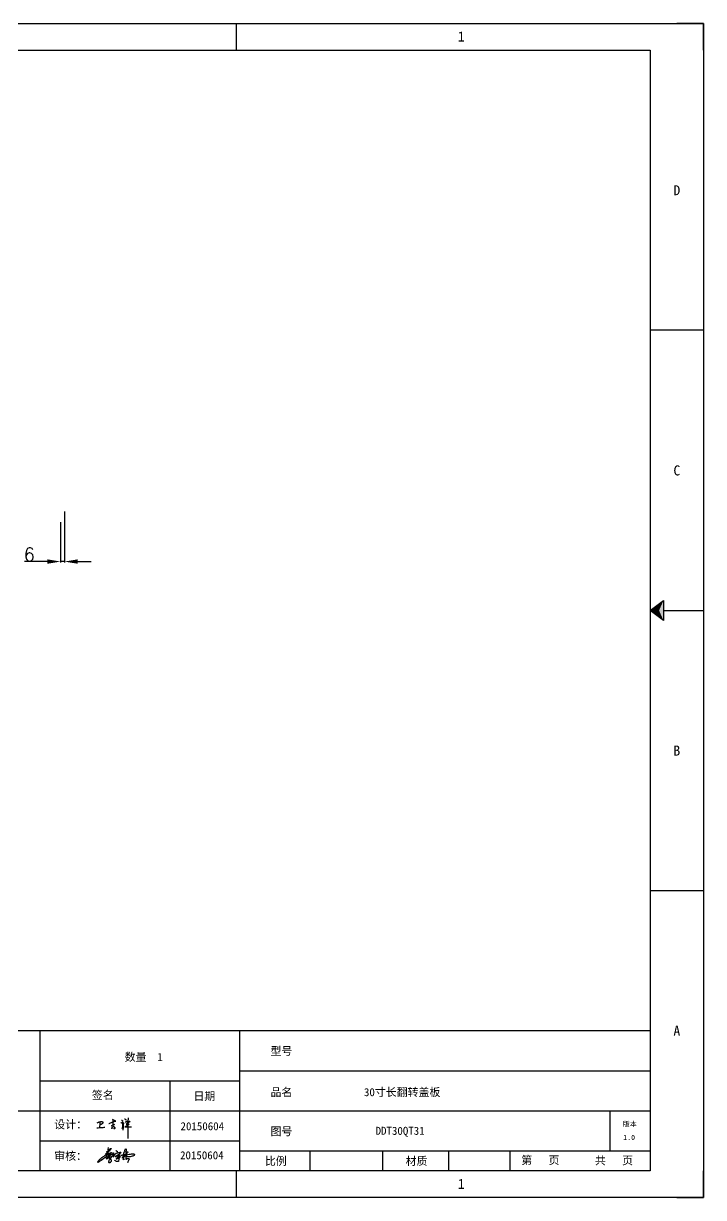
# Model space of a CAD drawing. Header units: millimetres. Extents: x 25928 to 50356, y -44172 to 20163.
# Drawn here: x 28811 to 29838, y -24435 to -22663 of the extents above; entities that cross this region are included whole.
import ezdxf
from ezdxf.enums import TextEntityAlignment as Align

# ---------------------------------------------------------------- set-up
doc = ezdxf.new("R2010")
doc.units = ezdxf.units.MM
doc.linetypes.add('DOT', pattern=[0.25, 0, -0.25])
doc.layers.add('dim', color=2, linetype='Continuous', lineweight=9)
doc.layers.add('print', color=30, linetype='Continuous')
doc.styles.add('Dartop', font='')
doc.styles.add('hzHT', font='simhei.ttf')
doc.styles.get("Standard").update_dxf_attribs({"font": 'txt', "bigfont": 'gbcbig.shx'})
doc.styles.get('Dartop').set_extended_font_data('FangSong_GB2312')
doc.dimstyles.new('ISO-25', dxfattribs={"dimtxt": 20, "dimasz": 20, "dimexe": 1.25, "dimexo": 0.625, "dimtad": 1, "dimtxsty": 'Standard', "dimcen": 2.5, "dimadec": 0, "dimazin": 0, "dimtfac": 1, "dimtmove": 0, "dimatfit": 3, "dimfxl": 0, "dimarcsym": 0})

# ---------------------------------------------------------------- blocks, each defined once
blk = doc.blocks.new('*U4')
at = {"color": 254, "linetype": 'Continuous', "extrusion": (0, 0, -1)}
for points in [[(-33.167, 11), (-33, 11), (-33.25, 11.188)], [(-33.167, 11), (-33.25, 11.188), (-33.25, 10.812)], [(-33.167, 11), (-33.25, 10.812), (-33, 11)]]:
    blk.add_solid(points, dxfattribs=at)
blk = doc.blocks.new('h')
for p, q in [((20773.3, -2331.8), (20775.3, -2338.7)), ((20789.1, -2340.9), (20773.5, -2331.9)), ((20775.3, -2338.7), (20775.6, -2351.2)), ((20845.7, -2343.5), (20848.4, -2353)), ((20768.1, -2360.9), (20773, -2359.1)), ((20769.5, -2366.9), (20769.8, -2370.6)), ((20769.8, -2370.6), (20770.9, -2378)), ((20770.9, -2378), (20771.5, -2370.6)), ((20772.4, -2369.3), (20774.9, -2367.8)), ((20773, -2359.1), (20784.1, -2355.2)), ((20775.6, -2351.2), (20775.5, -2357.3)), ((20782.2, -2369.2), (20780, -2377.1)), ((20780, -2377.1), (20788.3, -2371.3)), ((20780.1, -2366.4), (20780.8, -2366.4)), ((20781.9, -2367.4), (20782.2, -2369.2)), ((20848.9, -2370.3), (20847.9, -2424)), ((20848.4, -2353), (20848.9, -2370.3))]:
    blk.add_line(p, q)
for points in [[(20699.1, -2348.2, -0.029745), (20704.6, -2345.4, -0.046842), (20708.4, -2344.2, -0.00919), (20714.3, -2343, -0.018517), (20717.2, -2342.5, -0.037841), (20720.3, -2342.4, -0.039541), (20723.2, -2342.8, -0.149785), (20726, -2344.3, -0.204935), (20726.9, -2346.6, -0.074872), (20726.5, -2348.3, -0.061615), (20725.6, -2350.3, -0.034204), (20723.8, -2352.6, -0.045776), (20722.3, -2354.1, -0.054985), (20720.4, -2355.3, -0.036348), (20717.3, -2356.5, -0.067752), (20715.7, -2356.8, -0.043553), (20713.2, -2356.7)], [(20755, -2351.9, -0.024077), (20759.9, -2350.1, -0.013147), (20768.7, -2346.5, -0.00522), (20775.4, -2344.1, -0.018517), (20777.3, -2343.4, -0.008274), (20786.3, -2341, -0.039541), (20788.3, -2340.8, -0.079216), (20789.4, -2341, -0.204935)], [(20816.8, -2335, -0.053561), (20819.6, -2336.1, -0.075272), (20821.3, -2337.3, -0.005295), (20822.5, -2338.5, -0.009337), (20823.1, -2339.1, -0.026146), (20823.7, -2339.8, -0.016644), (20824.5, -2340.9)], [(20832.1, -2329.2, -0.053561), (20834.9, -2330.3, -0.075272), (20836.7, -2331.5, -0.005295), (20837.8, -2332.6, -0.009337), (20838.5, -2333.3, -0.026146), (20839, -2334, -0.016644), (20839.8, -2335.1)], [(20836, -2343.7, -0.02797), (20842.1, -2342.6, -0.048868), (20845.6, -2342.2, -0.00919), (20851.1, -2341.4, -0.018517), (20853.9, -2341.1, -0.037841), (20856.7, -2341.2, -0.039541), (20859.4, -2341.6, -0.018282), (20840.6, -2354.7, -0.000937)], [(20847.6, -2340.2, 0.021784), (20849.6, -2335.9, 0.028296), (20850.8, -2332.4, 0.008136), (20851.9, -2328.2, 0.028913), (20852.2, -2327, 0.08193), (20852.1, -2325.9, 0.075058), (20851.7, -2324.7, 0.275043)], [(20696.6, -2372.4, 0.002073), (20710.6, -2371.9, 0.016137), (20719.6, -2371.3, 0.008314), (20736.9, -2369.3)], [(20813.5, -2350.1, 0.007348), (20815.9, -2348.7, 0.008421), (20818, -2347.3, 0.009459), (20819.7, -2346.2, -0.016325), (20820.7, -2345.5, -0.173771), (20821.8, -2345.3, -0.085159), (20823.9, -2346, -0.125883), (20826, -2347.9, -0.160659), (20826.6, -2350.1, -0.010447), (20826.5, -2352.3, -0.008247), (20826.2, -2355.1, -0.002698), (20825.3, -2374, 0.001562), (20823.9, -2383.7, 0.016137)]]:
    blk.add_lwpolyline(points, format="xyb")
for points in [[(20711.3, -2343.5), (20711.3, -2343.5), (20711.5, -2355.8), (20710.7, -2368), (20710.6, -2371.9)], [(20821.5, -2350.6), (20822.4, -2359.2), (20822.2, -2364.9), (20821.7, -2369), (20821.3, -2376.3), (20823.6, -2368.5), (20827.2, -2366.3), (20829.5, -2366.3)], [(20840.6, -2354.7), (20850, -2354.7), (20855, -2354.3), (20845.9, -2361.1), (20840.5, -2364), (20833, -2367.5), (20863.2, -2367.4), (20865.9, -2367.3)]]:
    blk.add_lwpolyline(points)
for centre, radius, start, end in [((20773.7, -2371.2), 2.3, 121.9907, 163.6016), ((20787.5, -2406), 40.3, 100.6183, 108.2482), ((20780.8, -2367.6), 1.15, 9.4675, 90)]:
    blk.add_arc(centre, radius, start, end)
blk = doc.blocks.new('*D1010')
at = {"layer": 'Defpoints', "color": 0}
for p in [(28873.2, -23398.5, 382.4), (28867.2, -23415, -280.1), (28867.2, -23475)]:
    blk.add_point(p, dxfattribs=at)
at = {"layer": 'dim', "color": 0, "lineweight": -2}
for p, q in [((28873.2, -23399.2), (28873.2, -23476.2)), ((28867.2, -23415.7), (28867.2, -23476.2)), ((28847.2, -23475), (28812.6, -23475)), ((28873.2, -23475), (28867.2, -23475)), ((28893.2, -23475), (28913.2, -23475))]:
    blk.add_line(p, q, dxfattribs=at)
at = {"layer": 'dim', "color": 0}
for points in [[(28847.2, -23471.6), (28847.2, -23478.3), (28867.2, -23475)], [(28893.2, -23471.6), (28893.2, -23478.3), (28873.2, -23475)]]:
    blk.add_solid(points, dxfattribs=at)
at = {"layer": 'dim', "color": 0, "insert": (28819.9, -23464.4), "char_height": 20, "attachment_point": 5}
blk.add_mtext('6', dxfattribs=at)
blk = doc.blocks.new('CAIYUQIANG')
for p, q in [((27670.4, -25028.6), (27669.5, -25034.5)), ((27644.1, -25066.6), (27646.1, -25064.4)), ((27646.1, -25064.4), (27648.2, -25062.5)), ((27648.2, -25062.5), (27649.9, -25061)), ((27653.3, -25065.6), (27649.4, -25068)), ((27649.9, -25061), (27651.9, -25059.4)), ((27651.9, -25059.4), (27654.7, -25057.2)), ((27656.6, -25063.3), (27653.3, -25065.6)), ((27654.7, -25057.2), (27656.5, -25055.9)), ((27656.5, -25055.9), (27658.3, -25054.6)), ((27659.8, -25060.4), (27656.6, -25063.3)), ((27658.3, -25054.6), (27659.6, -25053.7)), ((27659.6, -25053.7), (27662.2, -25052.1)), ((27660.6, -25059.8), (27659.8, -25060.4)), ((27663.6, -25056.9), (27660.6, -25059.8)), ((27662.2, -25052.1), (27664.9, -25050.5)), ((27662.9, -25048.8), (27669.7, -25045.8)), ((27663.2, -25048.6), (27662.9, -25048.8)), ((27663.6, -25048.1), (27663.2, -25048.6)), ((27665.3, -25046.6), (27663.6, -25048.1)), ((27666.3, -25053.5), (27663.6, -25056.9)), ((27664.9, -25050.5), (27668.5, -25048.7)), ((27667.5, -25060.4), (27664.9, -25062)), ((27664.9, -25062.9), (27667.7, -25061.6)), ((27664.9, -25062), (27664.9, -25062.9)), ((27667.4, -25044.9), (27665.3, -25046.6)), ((27675.7, -25037.4), (27665.9, -25043)), ((27665.9, -25043), (27677.3, -25038.1)), ((27668.2, -25051.4), (27666.3, -25053.5)), ((27670.6, -25042.2), (27667.4, -25044.9)), ((27670.3, -25058.4), (27667.5, -25060.4)), ((27667.7, -25061.6), (27670.5, -25060.2)), ((27670.9, -25048.6), (27668.2, -25051.4)), ((27668.5, -25048.7), (27673.6, -25046.3)), ((27668.6, -25056), (27674.9, -25053.6)), ((27672.1, -25054.2), (27668.6, -25056)), ((27669.5, -25034.5), (27670.5, -25036.5)), ((27669.7, -25045.8), (27671.3, -25045.2)), ((27672, -25057.1), (27670.3, -25058.4)), ((27670.5, -25036.5), (27674.7, -25033.4)), ((27670.5, -25060.2), (27673.3, -25059)), ((27677.3, -25038.1), (27670.6, -25042.2)), ((27671.5, -25047.3), (27670.9, -25048.6)), ((27671.2, -25051), (27679.4, -25049.8)), ((27674.1, -25050.1), (27671.2, -25051)), ((27671.3, -25045.2), (27672.1, -25045.7)), ((27672.1, -25046.2), (27671.5, -25047.3)), ((27672.5, -25060.1), (27671.9, -25060.4)), ((27671.9, -25060.4), (27674.3, -25061.5)), ((27673.8, -25055.8), (27672, -25057.1)), ((27672.1, -25045.7), (27672.1, -25046.2)), ((27675.9, -25052.3), (27672.1, -25054.2)), ((27673.8, -25059.6), (27672.5, -25060.1)), ((27673.3, -25059), (27675.5, -25058)), ((27673.6, -25046.3), (27677.4, -25044.5)), ((27676.2, -25054), (27673.8, -25055.8)), ((27675.2, -25059.1), (27673.8, -25059.6)), ((27676.5, -25048.8), (27674.1, -25050.1)), ((27674.3, -25061.5), (27677.2, -25063.7)), ((27674.3, -25066.8), (27675.3, -25065)), ((27674.7, -25033.4), (27678, -25031.9)), ((27674.9, -25053.6), (27676.8, -25053.2)), ((27677.8, -25058), (27675.2, -25059.1)), ((27675.3, -25065), (27676.4, -25063.4)), ((27675.5, -25058), (27677.9, -25056.9)), ((27679.9, -25033), (27675.7, -25037.4)), ((27678.6, -25051.7), (27675.9, -25052.3)), ((27677.2, -25053.4), (27676.2, -25054)), ((27676.4, -25063.4), (27677.5, -25061.9)), ((27679.1, -25047.4), (27676.5, -25048.8)), ((27676.8, -25053.2), (27677.2, -25053.4)), ((27677.2, -25063.7), (27678.8, -25065.4)), ((27677.4, -25044.5), (27680, -25043.8)), ((27677.5, -25061.9), (27679.6, -25059.6)), ((27679, -25057.7), (27677.8, -25058)), ((27677.9, -25056.9), (27680, -25056.9)), ((27678, -25031.9), (27679.7, -25031.6)), ((27683.3, -25050.5), (27678.6, -25051.7)), ((27678.8, -25065.4), (27679.4, -25066.6)), ((27680, -25057.5), (27679, -25057.7)), ((27680.6, -25045.9), (27679.1, -25047.4)), ((27679.4, -25049.8), (27681.5, -25049.6)), ((27679.6, -25059.6), (27680.6, -25058.4)), ((27679.7, -25031.6), (27680.1, -25032.2)), ((27680.1, -25032.2), (27679.9, -25033)), ((27680, -25043.8), (27681.2, -25043.8)), ((27680, -25056.9), (27680.5, -25057.1)), ((27680.5, -25057.1), (27680, -25057.5)), ((27681.2, -25044.7), (27680.6, -25045.9)), ((27680.6, -25058.4), (27681.3, -25057.6)), ((27681.2, -25043.8), (27681.2, -25044.7)), ((27681.3, -25057.6), (27682.9, -25055.7)), ((27681.5, -25049.6), (27682.7, -25049.7)), ((27682.7, -25049.7), (27683.3, -25050.5)), ((27682.9, -25055.7), (27683.9, -25054.7)), ((27683.9, -25054.7), (27684.6, -25054)), ((27684.6, -25054), (27685.6, -25053.1)), ((27685.6, -25053.1), (27686, -25048.7)), ((27686, -25048.7), (27686.1, -25046.8)), ((27686.1, -25046.8), (27686.2, -25045.4)), ((27686.2, -25045.4), (27686.3, -25045)), ((27686.3, -25045), (27686.6, -25045)), ((27686.6, -25045), (27686.7, -25045.1)), ((27686.7, -25045.1), (27686.9, -25049.2)), ((27686.9, -25049.2), (27686.9, -25051.7)), ((27686.9, -25051.7), (27686.9, -25054.8)), ((27686.9, -25054.8), (27686.9, -25055.8)), ((27686.9, -25055.8), (27687, -25056.5)), ((27687, -25056.5), (27687.2, -25056.9)), ((27687.2, -25056.9), (27687.5, -25056.9)), ((27687.5, -25056.9), (27687.8, -25056.5)), ((27687.8, -25056.5), (27688, -25055.9)), ((27688, -25055.9), (27688.6, -25054.6)), ((27688.6, -25054.6), (27689.1, -25053.3)), ((27689.1, -25053.3), (27689.5, -25052.1)), ((27689.5, -25052.1), (27690.2, -25050.1)), ((27690.2, -25050.1), (27690.5, -25049.4)), ((27690.5, -25049.4), (27691.2, -25048.7)), ((27691.2, -25048.7), (27693.8, -25046.9)), ((27692.5, -25055.7), (27691.9, -25055.8)), ((27691.9, -25055.8), (27691.9, -25056.2)), ((27691.9, -25056.2), (27693.4, -25056.2)), ((27693.9, -25055.2), (27692.5, -25055.7)), ((27693.4, -25056.2), (27695.2, -25055.9)), ((27693.8, -25046.9), (27694.7, -25046.4)), ((27697.3, -25053.7), (27693.9, -25055.2)), ((27694.7, -25046.4), (27695.8, -25045.9)), ((27695.5, -25062.1), (27695, -25062.5)), ((27695, -25062.5), (27695, -25062.8)), ((27695, -25062.8), (27695.4, -25063)), ((27695.2, -25055.9), (27696.4, -25055.5)), ((27695.4, -25063), (27696.6, -25063)), ((27696.5, -25061.2), (27695.5, -25062.1)), ((27695.8, -25045.9), (27698.2, -25045)), ((27696.4, -25055.5), (27698.6, -25054.5)), ((27698, -25059.9), (27696.5, -25061.2)), ((27696.6, -25063), (27698.7, -25062.4)), ((27700.1, -25052.2), (27697.3, -25053.7)), ((27700.7, -25057.4), (27698, -25059.9)), ((27698.2, -25045), (27699.9, -25044.7)), ((27698.6, -25054.5), (27700.1, -25053.8)), ((27698.7, -25062.4), (27701.9, -25060.7)), ((27699.9, -25044.7), (27702.8, -25044)), ((27703.1, -25050.1), (27700.1, -25052.2)), ((27700.1, -25053.8), (27701.4, -25053.2)), ((27703.2, -25055.4), (27700.7, -25057.4)), ((27701.4, -25053.2), (27703, -25052.5)), ((27701.9, -25060.7), (27705, -25058.6)), ((27702.9, -25065), (27702.4, -25068.8)), ((27702.8, -25044), (27704.8, -25043.7)), ((27703, -25063.9), (27702.9, -25065)), ((27703, -25052.5), (27704.6, -25051.8)), ((27703.4, -25059.2), (27703, -25063.9)), ((27705.3, -25048.2), (27703.1, -25050.1)), ((27705.1, -25053.8), (27703.2, -25055.4)), ((27703.5, -25058.1), (27703.4, -25059.2)), ((27703.9, -25057), (27703.5, -25058.1)), ((27704.3, -25056.3), (27703.9, -25057)), ((27704.9, -25055.3), (27704.3, -25056.3)), ((27704.6, -25051.8), (27705.9, -25051.1)), ((27704.8, -25043.7), (27707, -25043.4)), ((27705.1, -25055), (27704.9, -25055.3)), ((27705, -25058.6), (27706.4, -25057.7)), ((27706, -25052.8), (27705.1, -25053.8)), ((27706.3, -25055), (27705.1, -25055)), ((27708, -25045.9), (27705.3, -25048.2)), ((27705.9, -25051.1), (27706.4, -25051.1)), ((27706.6, -25051.6), (27706, -25052.8)), ((27706.8, -25055.3), (27706.3, -25055)), ((27706.4, -25051.1), (27706.6, -25051.6)), ((27706.4, -25057.7), (27707.4, -25057)), ((27707.5, -25055.8), (27706.8, -25055.3)), ((27707, -25043.4), (27708, -25043.4)), ((27707.4, -25057), (27707.8, -25056.8)), ((27707.8, -25056.8), (27707.5, -25055.8)), ((27708, -25043.4), (27709, -25043.5)), ((27710.1, -25044), (27708, -25045.9)), ((27709, -25043.5), (27709.7, -25043.8)), ((27709.7, -25043.8), (27710.1, -25044)), ((27710, -25054.2), (27711.2, -25052.7)), ((27711.2, -25052.7), (27712.6, -25051.4)), ((27712.6, -25051.4), (27713.4, -25050.9)), ((27713.4, -25050.9), (27714.2, -25050.8)), ((27713.7, -25060.6), (27714.5, -25059.1)), ((27714, -25059.3), (27713.7, -25060.1)), ((27713.7, -25060.1), (27713.7, -25060.6)), ((27714.3, -25058.6), (27714, -25059.3)), ((27714.2, -25050.8), (27715, -25050.8)), ((27715, -25056.9), (27714.3, -25058.6)), ((27714.5, -25059.1), (27715.1, -25058.3)), ((27715, -25050.8), (27715.4, -25050.8)), ((27715.5, -25055.4), (27715, -25056.9)), ((27715.1, -25058.3), (27715.6, -25057.9)), ((27715.4, -25050.8), (27715.6, -25051)), ((27715.9, -25053.9), (27715.5, -25055.4)), ((27715.6, -25051), (27715.8, -25051.2)), ((27715.6, -25057.9), (27716.2, -25057.8)), ((27715.8, -25051.2), (27715.9, -25051.2)), ((27715.9, -25051.2), (27716, -25051.4)), ((27716, -25053.3), (27715.9, -25053.9)), ((27716, -25051.4), (27716, -25051.4)), ((27716, -25051.4), (27716, -25051.5)), ((27716, -25051.5), (27716.1, -25051.6)), ((27716.1, -25052.4), (27716, -25053.3)), ((27716.1, -25051.6), (27716.1, -25051.8)), ((27716.1, -25051.8), (27716.1, -25052.4)), ((27716.2, -25057.8), (27716.9, -25057.9)), ((27716.6, -25063.7), (27716.8, -25062.6)), ((27716.6, -25064.9), (27716.6, -25063.7)), ((27717, -25065.4), (27716.6, -25064.9)), ((27716.8, -25062.6), (27717, -25060.1)), ((27716.9, -25057.9), (27717.2, -25058.1)), ((27717, -25060.1), (27717.1, -25058.6)), ((27718.3, -25066.4), (27717, -25065.4)), ((27717.1, -25058.6), (27717.2, -25057.5)), ((27717.2, -25057.5), (27717.7, -25052.4)), ((27717.2, -25058.1), (27717.6, -25058.7)), ((27717.6, -25058.7), (27717.6, -25060.8)), ((27717.6, -25060.8), (27717.6, -25062.5)), ((27717.6, -25062.5), (27717.7, -25064.3)), ((27717.7, -25050), (27718.5, -25046)), ((27717.7, -25052.4), (27717.7, -25050)), ((27717.7, -25064.3), (27717.7, -25065.5)), ((27717.7, -25065.5), (27718.3, -25066.4)), ((27718.5, -25046), (27720.2, -25040.9)), ((27719, -25056.7), (27720.6, -25055.2)), ((27719, -25056.7), (27720.6, -25055.4)), ((27720.6, -25055.4), (27719, -25056.7)), ((27719.4, -25056.1), (27719, -25056.7)), ((27720.3, -25054.8), (27719.4, -25056.1)), ((27720.2, -25040.9), (27720.7, -25039.5)), ((27721, -25053.7), (27720.3, -25054.8)), ((27720.6, -25055.2), (27721.9, -25054.1)), ((27720.7, -25039.5), (27721.2, -25038)), ((27722.6, -25051.2), (27721, -25053.7)), ((27721.2, -25038), (27721.6, -25036.6)), ((27721.6, -25036.6), (27722.4, -25034.9)), ((27721.8, -25052.4), (27722.1, -25051.2)), ((27721.9, -25054.1), (27721.8, -25052.4)), ((27721.9, -25054.1), (27723.5, -25052.8)), ((27722.2, -25054.5), (27721.9, -25054.1)), ((27722.1, -25051.2), (27722.6, -25049.3)), ((27723.2, -25055.7), (27722.2, -25054.5)), ((27722.4, -25034.9), (27723.3, -25033.3)), ((27722.6, -25049.3), (27723.4, -25048.2)), ((27723.9, -25049.1), (27722.6, -25051.2)), ((27725.1, -25056.1), (27723.2, -25055.7)), ((27723.3, -25033.3), (27723.8, -25032.7)), ((27723.4, -25048.2), (27724, -25048.2)), ((27723.5, -25052.8), (27725.7, -25051.8)), ((27723.8, -25032.7), (27724.4, -25032.7)), ((27724.9, -25047.9), (27723.9, -25049.1)), ((27724.2, -25041.9), (27724, -25042.9)), ((27724, -25042.9), (27724, -25043.8)), ((27724, -25043.8), (27724.5, -25044.5)), ((27724, -25048.2), (27725, -25049.3)), ((27724.3, -25057.3), (27724.1, -25059.8)), ((27724.1, -25059.8), (27724.2, -25062.5)), ((27724.7, -25038.7), (27724.2, -25041.9)), ((27724.2, -25062.5), (27724.5, -25063.9)), ((27724.8, -25054.3), (27724.3, -25057.3)), ((27724.3, -25057.3), (27724.3, -25057.3)), ((27724.4, -25032.7), (27724.8, -25033.4)), ((27724.5, -25044.5), (27724.9, -25044.1)), ((27724.5, -25063.9), (27726.1, -25063.8)), ((27726, -25051.7), (27724.6, -25052.3)), ((27724.6, -25052.3), (27724.8, -25054.3)), ((27724.9, -25037.3), (27724.7, -25038.7)), ((27724.8, -25033.4), (27725.1, -25034.5)), ((27725.1, -25035.4), (27724.9, -25037.3)), ((27724.9, -25044.1), (27726.2, -25043.2)), ((27726.1, -25047), (27724.9, -25047.9)), ((27725, -25049.3), (27726, -25051.7)), ((27725.1, -25034.5), (27725.1, -25035.4)), ((27728.6, -25056.9), (27725.1, -25056.1)), ((27725.7, -25051.8), (27728.1, -25050.8)), ((27727.7, -25045.8), (27726.1, -25047)), ((27726.1, -25063.8), (27727.2, -25062.4)), ((27726.2, -25043.2), (27727.3, -25042.5)), ((27727.2, -25062.4), (27728.7, -25061.7)), ((27727.3, -25042.5), (27728.7, -25041.6)), ((27728.8, -25044.9), (27727.7, -25045.8)), ((27728.1, -25050.8), (27730.4, -25049.9)), ((27731.5, -25056.9), (27728.6, -25056.9)), ((27728.7, -25041.6), (27729.4, -25041.6)), ((27728.7, -25061.7), (27730.6, -25061.7)), ((27729.8, -25043.2), (27728.8, -25044.9)), ((27729.4, -25041.6), (27729.8, -25042.2)), ((27729.8, -25042.2), (27729.8, -25043.2)), ((27730.4, -25049.9), (27734.3, -25049)), ((27730.6, -25061.7), (27732.5, -25061.7)), ((27734.6, -25056.9), (27731.5, -25056.9)), ((27732.5, -25061.7), (27734, -25062.9)), ((27734, -25064.2), (27733.1, -25067)), ((27734, -25062.9), (27734, -25064.2)), ((27734.3, -25049), (27736.4, -25048.5)), ((27736.4, -25056.9), (27734.6, -25056.9)), ((27736.4, -25048.5), (27738, -25048.5)), ((27737.5, -25056.9), (27736.4, -25056.9)), ((27739.9, -25056.2), (27737.5, -25056.9)), ((27738, -25048.5), (27741.4, -25048.2)), ((27742.8, -25055.5), (27739.9, -25056.2)), ((27741.4, -25048.2), (27743.3, -25048.1)), ((27745.3, -25054.8), (27742.8, -25055.5)), ((27743.3, -25048.1), (27745.9, -25048.1)), ((27747, -25053.9), (27745.3, -25054.8)), ((27745.9, -25048.1), (27747.9, -25048.3)), ((27749, -25052.8), (27747, -25053.9)), ((27747.9, -25048.3), (27749.6, -25048.7)), ((27749.8, -25051.7), (27749, -25052.8)), ((27749.6, -25048.7), (27750.5, -25049.8)), ((27750.6, -25050.8), (27749.8, -25051.7)), ((27750.5, -25049.8), (27750.6, -25050.8)), ((27639.2, -25074.1), (27639.8, -25072.4)), ((27640.1, -25074.1), (27639.2, -25074.1)), ((27639.8, -25072.4), (27641, -25070.5)), ((27641.8, -25073.4), (27640.1, -25074.1)), ((27641, -25070.5), (27642.4, -25068.7)), ((27643.4, -25072.1), (27641.8, -25073.4)), ((27642.4, -25068.7), (27644.1, -25066.6)), ((27645.7, -25070.6), (27643.4, -25072.1)), ((27649.4, -25068), (27645.7, -25070.6)), ((27672.7, -25072.4), (27673.6, -25068.9)), ((27672.7, -25073.7), (27672.7, -25072.4)), ((27672.9, -25074.4), (27672.7, -25073.7)), ((27673.5, -25075.1), (27672.9, -25074.4)), ((27674.1, -25075.4), (27673.5, -25075.1)), ((27673.6, -25068.9), (27674.3, -25066.8)), ((27675, -25075.4), (27674.1, -25075.4)), ((27676.4, -25074.9), (27675, -25075.4)), ((27677.2, -25074.4), (27676.4, -25074.9)), ((27678.3, -25073.5), (27677.2, -25074.4)), ((27679.1, -25072.5), (27678.3, -25073.5)), ((27679.8, -25071), (27679.1, -25072.5)), ((27679.4, -25066.6), (27679.9, -25067.9)), ((27680, -25070), (27679.8, -25071)), ((27679.9, -25067.9), (27680, -25069)), ((27680, -25069), (27680, -25070)), ((27691, -25067.9), (27690.7, -25067.5)), ((27691.8, -25068.5), (27691, -25067.9)), ((27692.9, -25069.4), (27691.8, -25068.5)), ((27694, -25070.3), (27692.9, -25069.4)), ((27695.5, -25070.9), (27694, -25070.3)), ((27697.1, -25071.4), (27695.5, -25070.9)), ((27699, -25071.4), (27697.1, -25071.4)), ((27700.5, -25071.4), (27699, -25071.4)), ((27701.7, -25070.7), (27700.5, -25071.4)), ((27702.4, -25068.8), (27701.7, -25070.7)), ((27729.9, -25073.7), (27728.8, -25073.7)), ((27730.7, -25072), (27729.9, -25073.7)), ((27732.4, -25068.5), (27730.7, -25072)), ((27733.1, -25067), (27732.4, -25068.5))]:
    blk.add_line(p, q)
blk.add_lwpolyline([(27694.2, -25038.4, -0.053561), (27695.8, -25039, -0.075272), (27696.8, -25039.7, -0.005295), (27697.5, -25040.4, -0.009337), (27697.9, -25040.8, -0.026146), (27698.2, -25041.2, -0.016644), (27698.7, -25041.9)], format="xyb")

msp = doc.modelspace()

# ---------------------------------------------------------------- linework, layer by layer
at = {"color": 0, "linetype": 'DOT'}
for p, q in [((27278.449, -22662.523), (29797.621, -22662.523)), ((29837.909, -22702.811), (29837.909, -24394.909)), ((29797.621, -24435.197), (27278.449, -24435.197))]:
    msp.add_line(p, q, dxfattribs=at)
at = {"color": 0}
for p, q in [((29132.868, -22702.811), (29132.868, -22662.523)), ((29837.909, -22662.523), (29797.621, -22662.523)), ((29837.909, -22702.811), (29837.909, -22662.523)), ((27359.025, -22702.811), (29757.333, -22702.811)), ((29757.333, -22702.811), (29757.333, -24394.909)), ((29837.909, -23125.835), (29757.333, -23125.835)), ((29777.477, -23548.86), (29837.909, -23548.86)), ((29837.909, -23971.884), (29757.333, -23971.884)), ((29757.333, -24183.397), (28533.583, -24183.397)), ((28835.744, -24183.397), (28835.744, -24394.909)), ((29137.904, -24394.909), (29137.904, -24183.397)), ((29137.904, -24243.829), (29757.333, -24243.829)), ((28835.744, -24258.937), (29137.904, -24258.937)), ((29032.148, -24258.937), (29032.148, -24394.909)), ((28533.583, -24304.261), (28835.744, -24304.261)), ((28835.744, -24304.261), (29757.333, -24304.261)), ((29696.901, -24364.693), (29696.901, -24304.261)), ((28835.744, -24349.585), (29137.904, -24349.585)), ((29137.904, -24364.693), (29757.333, -24364.693)), ((29244.212, -24394.909), (29244.212, -24364.693)), ((29353.769, -24394.909), (29353.769, -24364.693)), ((29453.366, -24394.909), (29453.366, -24364.693)), ((29545.821, -24394.909), (29545.821, -24364.693)), ((29757.333, -24394.909), (27359.025, -24394.909)), ((29132.868, -24435.197), (29132.868, -24394.909)), ((29837.909, -24435.197), (29837.909, -24394.909)), ((29797.621, -24435.197), (29837.909, -24435.197))]:
    msp.add_line(p, q, dxfattribs=at)
msp.add_lwpolyline([(29757.333, -23548.86), (29777.477, -23533.752), (29777.477, -23563.968), (29757.333, -23548.86)], close=True, dxfattribs=at)
at = {"layer": 'print'}
msp.add_lwpolyline([(27278.449, -22662.523), (29837.909, -22662.523), (29837.909, -24435.197), (27278.449, -24435.197)], close=True, dxfattribs=at)

# ---------------------------------------------------------------- block references
at = {"color": 0, "linetype": 'Continuous', "xscale": 80.57610619627711, "yscale": 80.57610619687368, "zscale": 80.57610619687446}
msp.add_blockref('*U4', (27098.322, -24435.197), dxfattribs=at)
at = {"color": 0, "xscale": 0.3098964079397265, "yscale": 0.3098964079412326, "zscale": 0.3098964079411201}
msp.add_blockref('h', (22507.924, -23594.662), dxfattribs=at)
at = {"xscale": 0.5, "yscale": 0.5, "zscale": 0.5}
msp.add_blockref('CAIYUQIANG', (15103.611, -11845.243), dxfattribs=at)

# ---------------------------------------------------------------- texts
at = {"color": 0}
for s, height, style, p in [('1', 15.108, 'Dartop', (29472.131, -22682.187)), ('D', 15.108, 'Dartop', (29797.621, -22914.323)), ('C', 15.108, 'Dartop', (29797.621, -23337.347)), ('B', 15.108, 'Dartop', (29797.621, -23760.372)), ('A', 15.108, 'Dartop', (29797.621, -24183.397)), ('型号', 12.0864, 'hzHT', (29200.611, -24214.14)), ('数量  1', 12.0864, 'hzHT', (28992.753, -24223.016)), ('签名', 12.0864, 'hzHT', (28930.906, -24280.615)), ('日期', 12.0864, 'hzHT', (29084.269, -24282.102)), ('品名', 12.0864, 'hzHT', (29200.611, -24276.187)), ('30寸长翻转盖板', 12.0864, 'hzHT', (29382.912, -24276.158)), ('版本', 7.554, 'hzHT', (29726.535, -24324.315)), ('20150604', 12.0864, 'hzHT', (29081.167, -24327.541)), ('图号', 12.0864, 'hzHT', (29200.611, -24335.264)), ('DDT30QT31', 12.0864, 'hzHT', (29379.844, -24334.475)), ('1.0', 7.554, 'Dartop', (29725.626, -24344.503)), ('20150604', 12.0864, 'hzHT', (29080.447, -24371.397)), ('比例', 12.0864, 'hzHT', (29192.184, -24380.115)), ('材质', 12.0864, 'hzHT', (29404.683, -24380.115)), ('第   页', 12.0864, 'hzHT', (29591.651, -24378.862)), ('共   页', 12.0864, 'hzHT', (29702.675, -24379.302)), ('1', 15.108, 'Dartop', (29472.131, -24414.574))]:
    msp.add_text(s, height=height, dxfattribs=dict(at, style=style)).set_placement(p, align=Align.MIDDLE_CENTER)
at = {"color": 0, "style": 'hzHT'}
for s, p in [('设计：', (28857.689, -24330.971)), ('审核：', (28857.509, -24378.566))]:
    msp.add_text(s, height=12.0864, dxfattribs=at).set_placement(p)

# ---------------------------------------------------------------- dimensions: what is measured, and where the dimension line sits
at = {"layer": 'dim'}
dim = msp.add_linear_dim(base=(28867.153, -23474.981), p1=(28873.153, -23398.546, 382.443), p2=(28867.153, -23415.046, -280.057), dimstyle='ISO-25', dxfattribs=at)
dim.commit()
dim.dimension.update_dxf_attribs({"geometry": '*D1010', "text_midpoint": (28819.861, -23464.356)})

doc.saveas('drawing.dxf')
